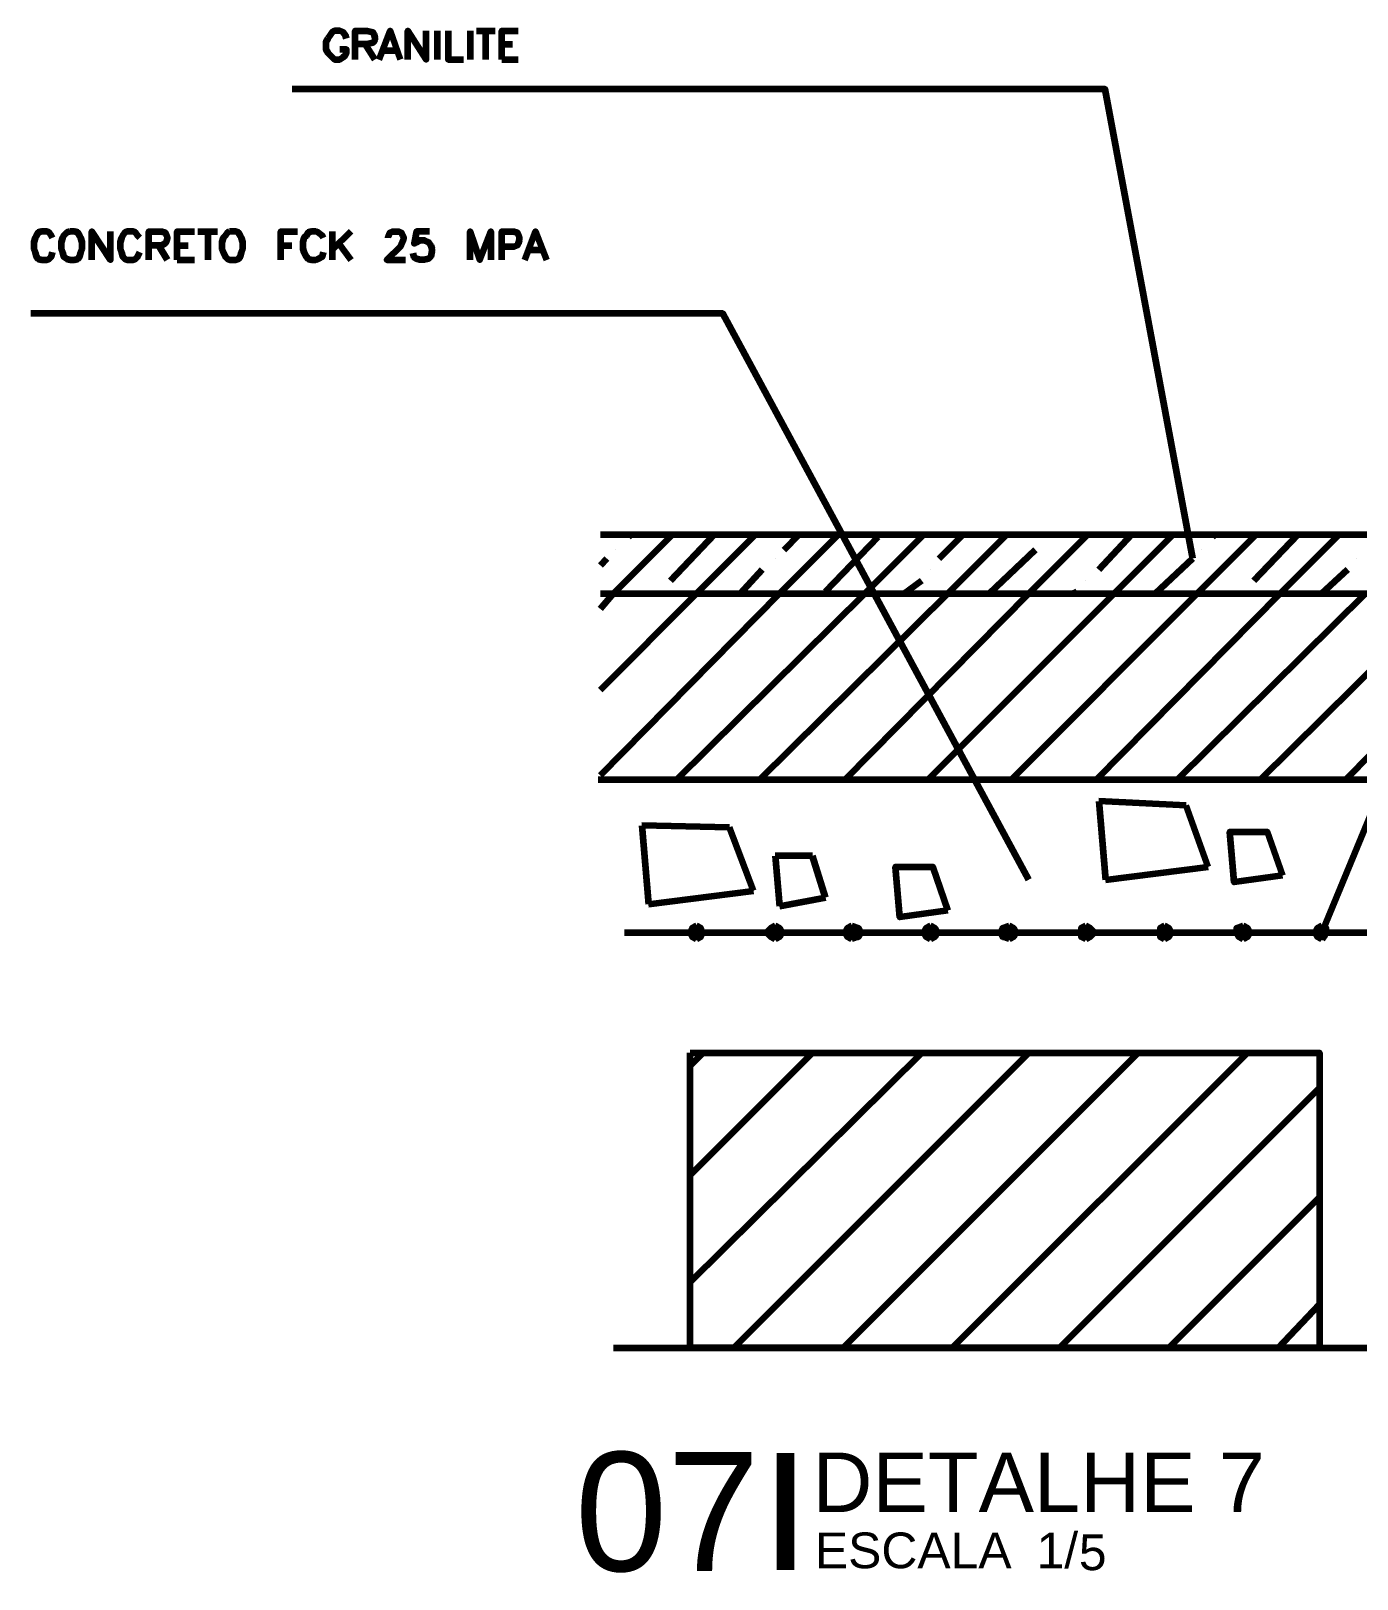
# Model space of a CAD drawing. Header units: millimetres. Extents: x 482 to 600, y -218 to -108.
# Drawn here: x 557.579 to 558.024, y -206.244 to -205.723 of the extents above; entities that cross this region are included whole.
import ezdxf
from ezdxf.enums import TextEntityAlignment as Align

# ---------------------------------------------------------------- set-up
doc = ezdxf.new("R2010")
doc.units = ezdxf.units.MM
doc.header["$LTSCALE"] = 2.5
doc.layers.add('AN_INDICAÇAO', color=2, linetype='Continuous')
doc.layers.add('P', color=250, linetype='Continuous', lineweight=100)
doc.styles.add('ARIAL', font='arial.ttf')
doc.styles.add('ARIAL 02', font='sanss___.ttf', dxfattribs={"height": 2})

# ---------------------------------------------------------------- blocks, each defined once
blk = doc.blocks.new('IND_INDICAÇÃO')
at = {"color": 8}
blk.add_lwpolyline([(0.01665, 0.00794, 0.0012, 0.0012, 0), (0.01665, 0.00006, 0.0008, 0.0008, 0)], format="xyseb", dxfattribs=at)
at = {"style": 'ARIAL 02'}
for s, p in [('ESCALA', (0.01862, 0.00019)), ('1/', (0.03353, 0.00019))]:
    blk.add_text(s, height=0.0024, dxfattribs=at).set_placement(p)
at = {"style": 'ARIAL', "flags": 4}
blk.add_attdef('NUMERO', text='', height=0.008, dxfattribs=at).set_placement((0.01491, 0.004), align=Align.MIDDLE_RIGHT)
for tag, height, p in [('NOME.DO.DESENHO', 0.004, (0.01845, 0.00597)), ('ESCALA', 0.0024, (0.03637, 0.00126))]:
    blk.add_attdef(tag, text='', height=height, dxfattribs=at).set_placement(p, align=Align.MIDDLE_LEFT)

msp = doc.modelspace()

# ---------------------------------------------------------------- hatches: boundary and pattern name
at = {"layer": 'P', "linetype": 'Continuous'}
for points in [[(557.80385, -206.02635), (557.80091, -206.02488), (557.80017, -206.02635), (557.80385, -206.02635), (557.80091, -206.02488), (557.80385, -206.02488)], [(557.80238, -206.02415), (557.80091, -206.02488), (557.80385, -206.02488)], [(557.83104, -206.02635), (557.82737, -206.02488), (557.8259, -206.02635), (557.83104, -206.02635), (557.82737, -206.02488), (557.83031, -206.02488)], [(557.82884, -206.02415), (557.82737, -206.02488), (557.83031, -206.02488)], [(557.8575, -206.02635), (557.85309, -206.02488), (557.85236, -206.02635), (557.8575, -206.02635), (557.85309, -206.02488), (557.85677, -206.02488)], [(557.85456, -206.02415), (557.85309, -206.02488), (557.85677, -206.02488)], [(557.88323, -206.02635), (557.87955, -206.02488), (557.87882, -206.02635), (557.88323, -206.02635), (557.87955, -206.02488), (557.88249, -206.02488)], [(557.88102, -206.02415), (557.87955, -206.02488), (557.88249, -206.02488)], [(557.90969, -206.02635), (557.90528, -206.02488), (557.90454, -206.02635), (557.90969, -206.02635), (557.90528, -206.02488), (557.90895, -206.02488)], [(557.90748, -206.02415), (557.90528, -206.02488), (557.90895, -206.02488)], [(557.93321, -206.02415), (557.93174, -206.02488), (557.93468, -206.02488)], [(557.93615, -206.02635), (557.93174, -206.02488), (557.93174, -206.02635), (557.93615, -206.02635), (557.93174, -206.02488), (557.93468, -206.02488)], [(557.95967, -206.02415), (557.9582, -206.02488), (557.96114, -206.02488)], [(557.96187, -206.02635), (557.9582, -206.02488), (557.9582, -206.02635), (557.96187, -206.02635), (557.9582, -206.02488), (557.96114, -206.02488)], [(557.98833, -206.02635), (557.98466, -206.02488), (557.98392, -206.02635), (557.98833, -206.02635), (557.98466, -206.02488), (557.9876, -206.02488)], [(557.98613, -206.02415), (557.98466, -206.02488), (557.9876, -206.02488)], [(558.01405, -206.02635), (558.01111, -206.02488), (558.01038, -206.02635), (558.01405, -206.02635), (558.01111, -206.02488), (558.01332, -206.02488)], [(558.01258, -206.02415), (558.01111, -206.02488), (558.01332, -206.02488)], [(557.80238, -206.02856), (557.80091, -206.02782), (557.80385, -206.02782), (557.80238, -206.02856), (557.80091, -206.02782), (557.80385, -206.02782), (557.80017, -206.02635), (557.80091, -206.02782), (557.80238, -206.02856), (557.80385, -206.02782), (557.80017, -206.02635), (557.80385, -206.02635), (557.80385, -206.02782)], [(557.82884, -206.02856), (557.82737, -206.02782), (557.83031, -206.02782), (557.82884, -206.02856), (557.82737, -206.02782), (557.83031, -206.02782), (557.8259, -206.02635), (557.82737, -206.02782), (557.82884, -206.02856), (557.83031, -206.02782), (557.8259, -206.02635), (557.83104, -206.02635), (557.83031, -206.02782)], [(557.85456, -206.02856), (557.85309, -206.02782), (557.85677, -206.02782), (557.85456, -206.02856), (557.85309, -206.02782), (557.85677, -206.02782), (557.85236, -206.02635), (557.85309, -206.02782), (557.85456, -206.02856), (557.85677, -206.02782), (557.85236, -206.02635), (557.8575, -206.02635), (557.85677, -206.02782)], [(557.88102, -206.02856), (557.87955, -206.02782), (557.88249, -206.02782), (557.88102, -206.02856), (557.87955, -206.02782), (557.88249, -206.02782), (557.87882, -206.02635), (557.87955, -206.02782), (557.88102, -206.02856), (557.88249, -206.02782), (557.87882, -206.02635), (557.88323, -206.02635), (557.88249, -206.02782)], [(557.90748, -206.02856), (557.90528, -206.02782), (557.90895, -206.02782), (557.90748, -206.02856), (557.90528, -206.02782), (557.90895, -206.02782), (557.90454, -206.02635), (557.90528, -206.02782), (557.90748, -206.02856), (557.90895, -206.02782), (557.90454, -206.02635), (557.90969, -206.02635), (557.90895, -206.02782)], [(557.93321, -206.02856), (557.93174, -206.02782), (557.93468, -206.02782), (557.93321, -206.02856), (557.93174, -206.02782), (557.93468, -206.02782), (557.93174, -206.02635), (557.93174, -206.02782), (557.93321, -206.02856), (557.93468, -206.02782), (557.93174, -206.02635), (557.93615, -206.02635), (557.93468, -206.02782)], [(557.95967, -206.02856), (557.9582, -206.02782), (557.96114, -206.02782), (557.95967, -206.02856), (557.9582, -206.02782), (557.96114, -206.02782), (557.9582, -206.02635), (557.9582, -206.02782), (557.95967, -206.02856), (557.96114, -206.02782), (557.9582, -206.02635), (557.96187, -206.02635), (557.96114, -206.02782)], [(557.98613, -206.02856), (557.98466, -206.02782), (557.9876, -206.02782), (557.98613, -206.02856), (557.98466, -206.02782), (557.9876, -206.02782), (557.98392, -206.02635), (557.98466, -206.02782), (557.98613, -206.02856), (557.9876, -206.02782), (557.98392, -206.02635), (557.98833, -206.02635), (557.9876, -206.02782)], [(558.01258, -206.02856), (558.01111, -206.02782), (558.01332, -206.02782), (558.01258, -206.02856), (558.01111, -206.02782), (558.01332, -206.02782), (558.01038, -206.02635), (558.01111, -206.02782), (558.01258, -206.02856), (558.01332, -206.02782), (558.01038, -206.02635), (558.01405, -206.02635), (558.01332, -206.02782)]]:
    msp.add_hatch(color=5, dxfattribs=at).paths.add_polyline_path(points)

# ---------------------------------------------------------------- linework, layer by layer
at = {"layer": 'P', "color": 2, "linetype": 'Continuous'}
for points in [[(557.68467, -205.7259), (557.68431, -205.72479), (557.68357, -205.72369), (557.68247, -205.72332), (557.68063, -205.72332), (557.6799, -205.72369), (557.67916, -205.72479), (557.67843, -205.7259), (557.67769, -205.727), (557.67769, -205.72957), (557.67843, -205.73067), (557.67916, -205.73141), (557.6799, -205.73214), (557.68063, -205.73288), (557.68247, -205.73288), (557.68357, -205.73214), (557.68431, -205.73141), (557.68467, -205.73067), (557.68467, -205.72957), (557.68247, -205.72957)], [(557.68761, -205.73288), (557.68761, -205.72332), (557.69166, -205.72332), (557.69349, -205.72369), (557.69386, -205.72443), (557.69423, -205.72553), (557.69423, -205.72626), (557.69386, -205.727), (557.69349, -205.72737), (557.69166, -205.72773), (557.68761, -205.72773)], [(557.6957, -205.73288), (557.69937, -205.72332), (557.70268, -205.73288)], [(557.70525, -205.73288), (557.70525, -205.72332), (557.7115, -205.73288), (557.7115, -205.72332)], [(557.71518, -205.72332), (557.71518, -205.73288)], [(557.71885, -205.72332), (557.71885, -205.73288), (557.724, -205.73288)], [(557.7262, -205.72332), (557.7262, -205.73288)], [(557.72841, -205.72332), (557.73465, -205.72332)], [(557.73135, -205.72332), (557.73135, -205.73288)], [(557.73686, -205.73288), (557.73686, -205.72332), (557.74237, -205.72332)], [(557.69092, -205.72773), (557.69423, -205.73288)], [(557.73686, -205.72773), (557.74053, -205.72773)], [(557.69717, -205.72994), (557.70158, -205.72994)], [(557.73686, -205.73288), (557.74237, -205.73288)], [(557.58582, -205.7929), (557.58546, -205.79217), (557.58472, -205.79106), (557.58399, -205.7907), (557.58215, -205.7907), (557.58105, -205.79106), (557.58031, -205.79217), (557.57994, -205.7929), (557.57958, -205.79437), (557.57958, -205.79658), (557.57994, -205.79768), (557.58031, -205.79915), (557.58105, -205.79988), (557.58215, -205.80025), (557.58399, -205.80025), (557.58472, -205.79988), (557.58546, -205.79915), (557.58582, -205.79768)], [(557.5917, -205.7907), (557.5906, -205.79106), (557.5895, -205.79217), (557.58913, -205.7929), (557.58876, -205.79437), (557.58876, -205.79658), (557.58913, -205.79768), (557.5895, -205.79915), (557.5906, -205.79988), (557.5917, -205.80025), (557.59317, -205.80025), (557.59428, -205.79988), (557.59501, -205.79915), (557.59538, -205.79768), (557.59575, -205.79658), (557.59575, -205.79437), (557.59538, -205.7929), (557.59501, -205.79217), (557.59428, -205.79106), (557.59317, -205.7907), (557.5917, -205.7907)], [(557.59905, -205.80025), (557.59905, -205.7907), (557.6053, -205.80025), (557.6053, -205.7907)], [(557.61522, -205.7929), (557.61449, -205.79217), (557.61375, -205.79106), (557.61302, -205.7907), (557.61081, -205.7907), (557.61008, -205.79106), (557.60934, -205.79217), (557.60898, -205.7929), (557.60861, -205.79437), (557.60861, -205.79658), (557.60898, -205.79768), (557.60934, -205.79915), (557.61008, -205.79988), (557.61081, -205.80025), (557.61302, -205.80025), (557.61375, -205.79988), (557.61449, -205.79915), (557.61522, -205.79768)], [(557.61816, -205.80025), (557.61816, -205.7907), (557.62257, -205.7907), (557.62368, -205.79106), (557.62404, -205.7918), (557.62441, -205.79253), (557.62441, -205.79327), (557.62404, -205.79437), (557.62368, -205.79474), (557.62257, -205.79547), (557.61816, -205.79547)], [(557.62772, -205.80025), (557.62772, -205.7907), (557.6336, -205.7907)], [(557.6347, -205.7907), (557.64132, -205.7907)], [(557.63801, -205.7907), (557.63801, -205.80025)], [(557.64536, -205.7907), (557.64462, -205.79106), (557.64389, -205.79217), (557.64315, -205.7929), (557.64279, -205.79437), (557.64279, -205.79658), (557.64315, -205.79768), (557.64389, -205.79915), (557.64462, -205.79988), (557.64536, -205.80025), (557.64756, -205.80025), (557.6483, -205.79988), (557.64903, -205.79915), (557.6494, -205.79768), (557.64977, -205.79658), (557.64977, -205.79437), (557.6494, -205.7929), (557.64903, -205.79217), (557.6483, -205.79106), (557.64756, -205.7907), (557.64536, -205.7907)], [(557.66263, -205.80025), (557.66263, -205.7907), (557.66814, -205.7907)], [(557.67696, -205.7929), (557.67659, -205.79217), (557.67512, -205.79106), (557.67439, -205.7907), (557.67292, -205.7907), (557.67182, -205.79106), (557.67108, -205.79217), (557.67035, -205.7929), (557.66998, -205.79437), (557.66998, -205.79658), (557.67035, -205.79768), (557.67108, -205.79915), (557.67182, -205.79988), (557.67292, -205.80025), (557.67439, -205.80025), (557.67512, -205.79988), (557.67659, -205.79915), (557.67696, -205.79768)], [(557.6799, -205.7907), (557.6799, -205.80025)], [(557.68615, -205.7907), (557.6799, -205.79694)], [(557.69864, -205.7929), (557.69864, -205.79253), (557.69901, -205.7918), (557.69938, -205.79106), (557.70011, -205.7907), (557.70232, -205.7907), (557.70305, -205.79106), (557.70342, -205.7918), (557.70379, -205.79253), (557.70379, -205.79327), (557.70342, -205.79437), (557.70269, -205.79584), (557.69828, -205.80025), (557.70452, -205.80025)], [(557.71261, -205.7907), (557.7082, -205.7907), (557.70746, -205.79474), (557.7082, -205.79437), (557.7093, -205.79364), (557.71077, -205.79364), (557.71224, -205.79437), (557.71298, -205.79547), (557.71334, -205.79658), (557.71334, -205.79731), (557.71298, -205.79915), (557.71224, -205.79988), (557.71077, -205.80025), (557.7093, -205.80025), (557.7082, -205.79988), (557.70746, -205.79952), (557.7071, -205.79805)], [(557.72621, -205.80025), (557.72621, -205.7907), (557.72951, -205.80025), (557.73319, -205.7907), (557.73319, -205.80025)], [(557.73686, -205.80025), (557.73686, -205.7907), (557.74091, -205.7907), (557.74201, -205.79106), (557.74238, -205.7918), (557.74274, -205.79253), (557.74274, -205.79364), (557.74238, -205.79474), (557.74201, -205.79547), (557.74091, -205.79584), (557.73686, -205.79584)], [(557.74458, -205.80025), (557.74826, -205.7907), (557.75193, -205.80025)], [(557.62147, -205.79547), (557.62441, -205.80025)], [(557.62772, -205.79547), (557.63139, -205.79547)], [(557.66263, -205.79547), (557.6663, -205.79547)], [(557.68211, -205.79474), (557.68615, -205.80025)], [(557.62772, -205.80025), (557.6336, -205.80025)], [(557.74605, -205.79694), (557.75046, -205.79694)], [(557.77004, -205.89258), (558.44402, -205.89258)], [(557.77004, -205.91243), (558.44402, -205.91243)], [(557.7693, -205.9749), (558.44108, -205.9749)], [(557.80017, -206.06677), (558.01185, -206.06677), (558.01185, -206.166), (557.80017, -206.166), (557.80017, -206.06677)], [(557.77445, -206.166), (558.44696, -206.166)]]:
    msp.add_lwpolyline(points, dxfattribs=at)
at = {"layer": 'P', "color": 1, "linetype": 'Continuous'}
for points in [[(557.96922, -205.90067), (557.93981, -205.74285), (557.6664, -205.74285)], [(558.12984, -205.7429), (558.01258, -206.02635)], [(557.9141, -206.00871), (557.8112, -205.81835), (557.57857, -205.81835)], [(557.77445, -205.91243), (557.79429, -205.89258)], [(557.77959, -205.89332), (557.78033, -205.89258)], [(557.79356, -205.90802), (557.80826, -205.89258)], [(557.80238, -205.91243), (557.82222, -205.89258)], [(557.83031, -205.91243), (557.85015, -205.89258)], [(557.83178, -205.89773), (557.83692, -205.89258)], [(557.84574, -205.91169), (557.86338, -205.89332)], [(557.85897, -205.91243), (557.87882, -205.89258)], [(557.88396, -205.90067), (557.89205, -205.89258)], [(557.8869, -205.91243), (557.90675, -205.89258)], [(557.9141, -205.91243), (557.93394, -205.89258)], [(557.91998, -205.89332), (557.91998, -205.89332)], [(557.93762, -205.90434), (557.94864, -205.89258)], [(557.94276, -205.91243), (557.96261, -205.89258)], [(557.97069, -205.91243), (557.99054, -205.89258)], [(557.97584, -205.89332), (557.97657, -205.89258)], [(557.9898, -205.90802), (558.0045, -205.89258)], [(557.99862, -205.91243), (558.01846, -205.89258)], [(557.77004, -205.90287), (557.77224, -205.90067)], [(557.77518, -205.89773), (557.77518, -205.89773)], [(557.82884, -205.90067), (557.82884, -205.90067)], [(557.90087, -205.91243), (557.9163, -205.89773)], [(557.95673, -205.91243), (557.96922, -205.90067)], [(557.97216, -205.89773), (557.97216, -205.89773)], [(558.02434, -205.90067), (558.02434, -205.90067)], [(557.81708, -205.91243), (557.82443, -205.90434)], [(557.88102, -205.90434), (557.88102, -205.90434)], [(558.01258, -205.91243), (558.0214, -205.90434)], [(557.8722, -205.91243), (557.87808, -205.90802)], [(557.93321, -205.90802), (557.93321, -205.90802)], [(557.77004, -205.91757), (557.77445, -205.91243)], [(557.77004, -205.94477), (557.80238, -205.91243)], [(557.77004, -205.97343), (557.83031, -205.91243)], [(557.78988, -205.91169), (557.78988, -205.91169)], [(557.79576, -205.9749), (557.85897, -205.91243)], [(557.82369, -205.9749), (557.8869, -205.91243)], [(557.85236, -205.9749), (557.9141, -205.91243)], [(557.88029, -205.9749), (557.94276, -205.91243)], [(557.90822, -205.9749), (557.97069, -205.91243)], [(557.9288, -205.91243), (557.93027, -205.91169)], [(557.93688, -205.9749), (557.99862, -205.91243)], [(557.96408, -205.9749), (558.02728, -205.91243)], [(557.98686, -205.91169), (557.98686, -205.91169)], [(557.99201, -205.9749), (558.05521, -205.91243)], [(558.02067, -205.9749), (558.08241, -205.91243)], [(557.80017, -206.07118), (557.80458, -206.06677)], [(557.80017, -206.10793), (557.84133, -206.06677)], [(557.80017, -206.14395), (557.87808, -206.06677)], [(557.81487, -206.166), (557.9141, -206.06677)], [(557.85162, -206.166), (557.95085, -206.06677)], [(557.88837, -206.166), (557.9876, -206.06677)], [(557.92439, -206.166), (558.01185, -206.07853)], [(557.96114, -206.166), (558.01185, -206.11528)], [(557.99789, -206.166), (558.01185, -206.1513)]]:
    msp.add_lwpolyline(points, dxfattribs=at)
at = {"layer": 'P', "color": 0, "linetype": 'Continuous'}
for points in [[(557.93762, -205.98225), (557.93982, -206.00871)], [(557.96702, -205.98372), (557.93762, -205.98225)], [(557.97437, -206.0043), (557.96702, -205.98372)], [(557.8134, -205.99107), (557.784, -205.99034)], [(557.784, -205.99034), (557.78621, -206.0168)], [(557.82149, -206.01239), (557.8134, -205.99107)], [(557.99936, -206.00724), (557.98319, -206.00945), (557.98172, -205.99254), (557.99421, -205.99254), (557.99936, -206.00724)], [(557.82884, -206.00063), (557.83031, -206.01753)], [(557.84133, -206.00063), (557.82884, -206.00063)], [(557.84574, -206.01459), (557.84133, -206.00063)], [(557.8869, -206.019), (557.87073, -206.02121), (557.86926, -206.0043), (557.88176, -206.0043), (557.8869, -206.019)], [(557.93982, -206.00871), (557.97437, -206.0043)], [(557.78621, -206.0168), (557.82149, -206.01239)], [(557.83031, -206.01753), (557.84574, -206.01459)]]:
    msp.add_lwpolyline(points, dxfattribs=at)
at = {"layer": 'P', "color": 5, "linetype": 'Continuous'}
for points in [[(557.80017, -206.02635), (557.80385, -206.02635), (557.80091, -206.02488), (557.80017, -206.02635)], [(557.80238, -206.02415), (557.80091, -206.02488), (557.80385, -206.02488), (557.80238, -206.02415)], [(557.80238, -206.02415), (557.80091, -206.02488), (557.80164, -206.02782), (557.80311, -206.02782), (557.80385, -206.02488), (557.80238, -206.02415)], [(557.80385, -206.02635), (557.80091, -206.02488), (557.80385, -206.02488), (557.80385, -206.02635)], [(557.8259, -206.02635), (557.83104, -206.02635), (557.82737, -206.02488), (557.8259, -206.02635)], [(557.82884, -206.02415), (557.82737, -206.02488), (557.8281, -206.02782), (557.82957, -206.02782), (557.83031, -206.02488), (557.82884, -206.02415)], [(557.82884, -206.02415), (557.82737, -206.02488), (557.83031, -206.02488), (557.82884, -206.02415)], [(557.83104, -206.02635), (557.82737, -206.02488), (557.83031, -206.02488), (557.83104, -206.02635)], [(557.85236, -206.02635), (557.8575, -206.02635), (557.85309, -206.02488), (557.85236, -206.02635)], [(557.85456, -206.02415), (557.85309, -206.02488), (557.85383, -206.02782), (557.8553, -206.02782), (557.85677, -206.02488), (557.85456, -206.02415)], [(557.85456, -206.02415), (557.85309, -206.02488), (557.85677, -206.02488), (557.85456, -206.02415)], [(557.8575, -206.02635), (557.85309, -206.02488), (557.85677, -206.02488), (557.8575, -206.02635)], [(557.87882, -206.02635), (557.88323, -206.02635), (557.87955, -206.02488), (557.87882, -206.02635)], [(557.88102, -206.02415), (557.87955, -206.02488), (557.88029, -206.02782), (557.88176, -206.02782), (557.88249, -206.02488), (557.88102, -206.02415)], [(557.88102, -206.02415), (557.87955, -206.02488), (557.88249, -206.02488), (557.88102, -206.02415)], [(557.88323, -206.02635), (557.87955, -206.02488), (557.88249, -206.02488), (557.88323, -206.02635)], [(557.90454, -206.02635), (557.90969, -206.02635), (557.90528, -206.02488), (557.90454, -206.02635)], [(557.90748, -206.02415), (557.90528, -206.02488), (557.90675, -206.02782), (557.90822, -206.02782), (557.90895, -206.02488), (557.90748, -206.02415)], [(557.90748, -206.02415), (557.90528, -206.02488), (557.90895, -206.02488), (557.90748, -206.02415)], [(557.90969, -206.02635), (557.90528, -206.02488), (557.90895, -206.02488), (557.90969, -206.02635)], [(557.93321, -206.02415), (557.93174, -206.02488), (557.93247, -206.02782), (557.93394, -206.02782), (557.93468, -206.02488), (557.93321, -206.02415)], [(557.93321, -206.02415), (557.93174, -206.02488), (557.93468, -206.02488), (557.93321, -206.02415)], [(557.93174, -206.02635), (557.93615, -206.02635), (557.93174, -206.02488), (557.93174, -206.02635)], [(557.93615, -206.02635), (557.93174, -206.02488), (557.93468, -206.02488), (557.93615, -206.02635)], [(557.95967, -206.02415), (557.9582, -206.02488), (557.95893, -206.02782), (557.9604, -206.02782), (557.96114, -206.02488), (557.95967, -206.02415)], [(557.95967, -206.02415), (557.9582, -206.02488), (557.96114, -206.02488), (557.95967, -206.02415)], [(557.9582, -206.02635), (557.96187, -206.02635), (557.9582, -206.02488), (557.9582, -206.02635)], [(557.96187, -206.02635), (557.9582, -206.02488), (557.96114, -206.02488), (557.96187, -206.02635)], [(557.98613, -206.02415), (557.98392, -206.02488), (557.98466, -206.02782), (557.98686, -206.02782), (557.9876, -206.02488), (557.98613, -206.02415)], [(557.98392, -206.02635), (557.98833, -206.02635), (557.98466, -206.02488), (557.98392, -206.02635)], [(557.98613, -206.02415), (557.98466, -206.02488), (557.9876, -206.02488), (557.98613, -206.02415)], [(557.98833, -206.02635), (557.98466, -206.02488), (557.9876, -206.02488), (557.98833, -206.02635)], [(558.01038, -206.02635), (558.01405, -206.02635), (558.01111, -206.02488), (558.01038, -206.02635)], [(558.01258, -206.02415), (558.01111, -206.02488), (558.01185, -206.02782), (558.01332, -206.02782), (558.01405, -206.02488), (558.01258, -206.02415)], [(558.01258, -206.02415), (558.01111, -206.02488), (558.01332, -206.02488), (558.01258, -206.02415)], [(558.01405, -206.02635), (558.01111, -206.02488), (558.01332, -206.02488), (558.01405, -206.02635)], [(557.77812, -206.02635), (558.4499, -206.02635)], [(557.80091, -206.02782), (557.80385, -206.02782), (557.80017, -206.02635), (557.80091, -206.02782)], [(557.80385, -206.02782), (557.80017, -206.02635), (557.80385, -206.02635), (557.80385, -206.02782)], [(557.80238, -206.02856), (557.80091, -206.02782), (557.80385, -206.02782), (557.80238, -206.02856)], [(557.82737, -206.02782), (557.83031, -206.02782), (557.8259, -206.02635), (557.82737, -206.02782)], [(557.83031, -206.02782), (557.8259, -206.02635), (557.83104, -206.02635), (557.83031, -206.02782)], [(557.82884, -206.02856), (557.82737, -206.02782), (557.83031, -206.02782), (557.82884, -206.02856)], [(557.85309, -206.02782), (557.85677, -206.02782), (557.85236, -206.02635), (557.85309, -206.02782)], [(557.85677, -206.02782), (557.85236, -206.02635), (557.8575, -206.02635), (557.85677, -206.02782)], [(557.85456, -206.02856), (557.85309, -206.02782), (557.85677, -206.02782), (557.85456, -206.02856)], [(557.87955, -206.02782), (557.88249, -206.02782), (557.87882, -206.02635), (557.87955, -206.02782)], [(557.88249, -206.02782), (557.87882, -206.02635), (557.88323, -206.02635), (557.88249, -206.02782)], [(557.88102, -206.02856), (557.87955, -206.02782), (557.88249, -206.02782), (557.88102, -206.02856)], [(557.90528, -206.02782), (557.90895, -206.02782), (557.90454, -206.02635), (557.90528, -206.02782)], [(557.90895, -206.02782), (557.90454, -206.02635), (557.90969, -206.02635), (557.90895, -206.02782)], [(557.90748, -206.02856), (557.90528, -206.02782), (557.90895, -206.02782), (557.90748, -206.02856)], [(557.93174, -206.02782), (557.93468, -206.02782), (557.93174, -206.02635), (557.93174, -206.02782)], [(557.93468, -206.02782), (557.93174, -206.02635), (557.93615, -206.02635), (557.93468, -206.02782)], [(557.93321, -206.02856), (557.93174, -206.02782), (557.93468, -206.02782), (557.93321, -206.02856)], [(557.9582, -206.02782), (557.96114, -206.02782), (557.9582, -206.02635), (557.9582, -206.02782)], [(557.96114, -206.02782), (557.9582, -206.02635), (557.96187, -206.02635), (557.96114, -206.02782)], [(557.95967, -206.02856), (557.9582, -206.02782), (557.96114, -206.02782), (557.95967, -206.02856)], [(557.98466, -206.02782), (557.9876, -206.02782), (557.98392, -206.02635), (557.98466, -206.02782)], [(557.9876, -206.02782), (557.98392, -206.02635), (557.98833, -206.02635), (557.9876, -206.02782)], [(557.98613, -206.02856), (557.98466, -206.02782), (557.9876, -206.02782), (557.98613, -206.02856)], [(558.01111, -206.02782), (558.01332, -206.02782), (558.01038, -206.02635), (558.01111, -206.02782)], [(558.01332, -206.02782), (558.01038, -206.02635), (558.01405, -206.02635), (558.01332, -206.02782)], [(558.01258, -206.02856), (558.01111, -206.02782), (558.01332, -206.02782), (558.01258, -206.02856)]]:
    msp.add_lwpolyline(points, dxfattribs=at)

# ---------------------------------------------------------------- block references
at = {"layer": 'AN_INDICAÇAO'}
ref = msp.add_blockref('IND_INDICAÇÃO', (557.74905, -206.241), dxfattribs=dict(at, xscale=5, yscale=5, zscale=5))
ref.add_attrib('NUMERO', '07', dxfattribs={"layer": '0', "height": 0.04, "style": 'ARIAL'}).set_placement((557.8236, -206.221), align=Align.MIDDLE_RIGHT)
ref.add_attrib('NOME.DO.DESENHO', 'DETALHE 7', dxfattribs={"layer": '0', "height": 0.02, "style": 'ARIAL'}).set_placement((557.84133, -206.21116), align=Align.MIDDLE_LEFT)
ref.add_attrib('ESCALA', '5', dxfattribs={"layer": '0', "height": 0.012, "style": 'ARIAL'}).set_placement((557.93092, -206.23469), align=Align.MIDDLE_LEFT)

doc.saveas('drawing.dxf')
